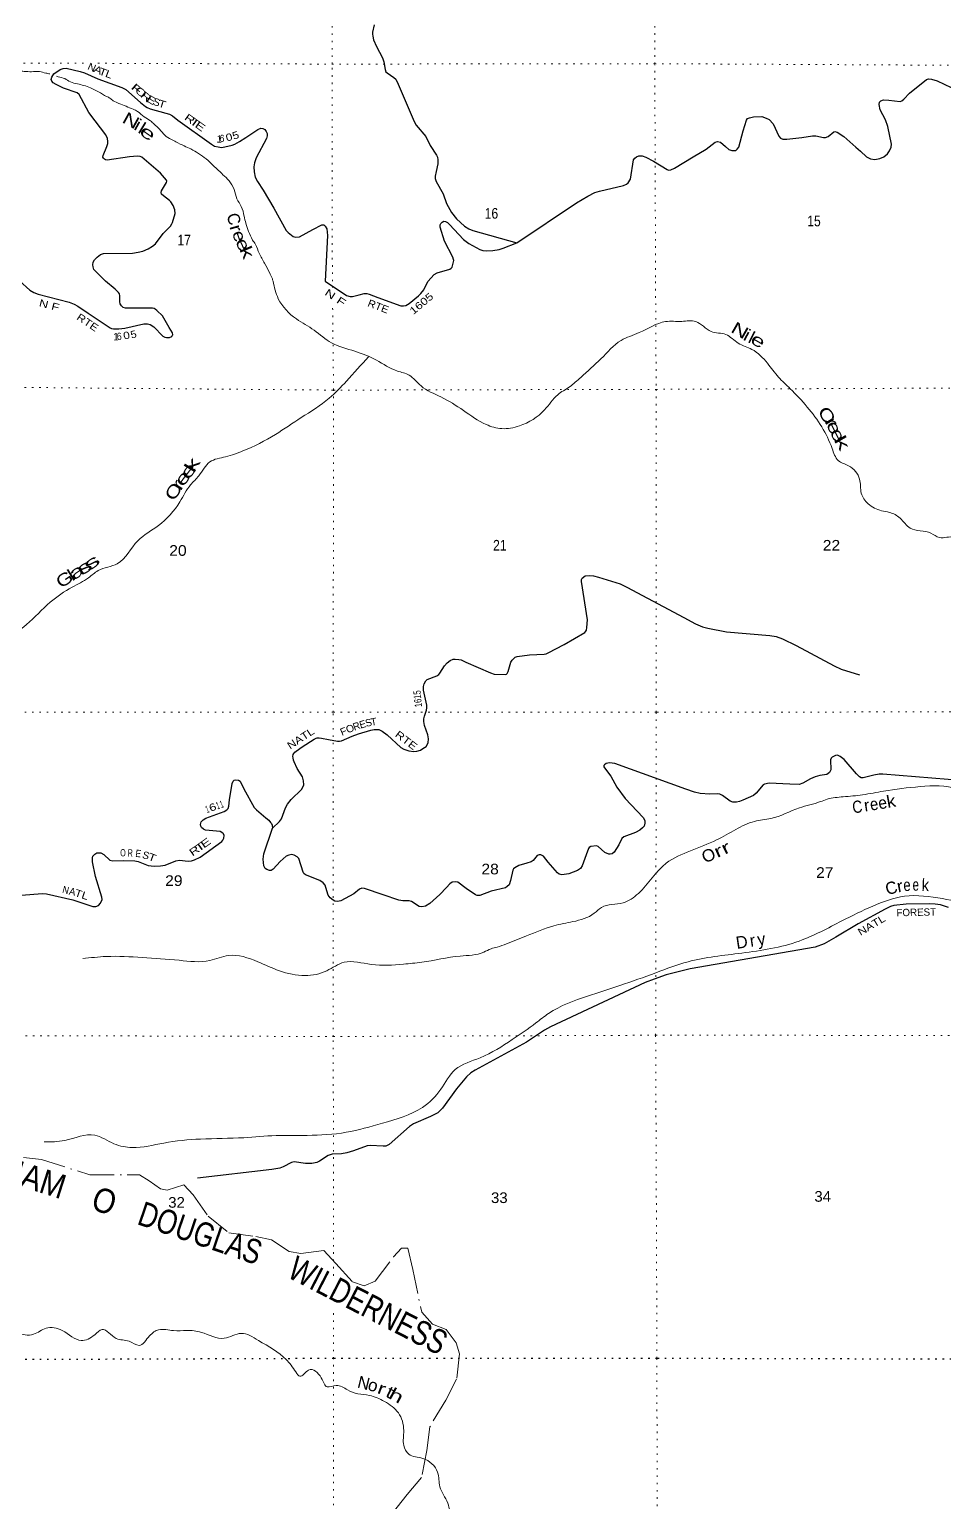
# Model space of a CAD drawing. Header units: feet. Extents: x -252658 to 9, y -366365 to -181930.
# Drawn here: x -29319 to -14309, y -249124 to -224946 of the extents above; entities that cross this region are included whole.
import ezdxf
from ezdxf.enums import TextEntityAlignment as Align

# ---------------------------------------------------------------- set-up
doc = ezdxf.new("R2010")
doc.units = ezdxf.units.FT
doc.header["$LTSCALE"] = 80
doc.linetypes.add('DOT_DASHED', pattern=[7.7, 5, -1.2, 0.3, -1.2])
doc.linetypes.add('DOTTED', pattern=[1.5, 0.3, -1.2])
for name, color, linetype, lineweight in [('29', 7, 'Continuous', 25), ('39', 7, 'Continuous', 13), ('44', 7, 'DOT_DASHED', 13), ('6', 7, 'DOTTED', 25), ('7', 7, 'DOTTED', 13)]:
    doc.layers.add(name, color=color, linetype=linetype, lineweight=lineweight)
doc.layers.add('30', color=7, linetype='Continuous')
doc.layers.add('41', color=7, linetype='Continuous')

msp = doc.modelspace()

# ---------------------------------------------------------------- linework, layer by layer
at = {"layer": '29'}
for points in [[(-23656, -224872.97), (-23684.21, -224989.42), (-23684.21, -225024.71), (-23681.46, -225056.98), (-23668.34, -225114.7), (-23622.75, -225225.6), (-23520.23, -225411.11), (-23498.68, -225476.46), (-23479.68, -225606.98), (-23467.34, -225640.48), (-23442.65, -225661.65), (-23336.65, -225733.28), (-23305.12, -225760.45), (-23265.51, -225845.64), (-23003.61, -226457.39), (-22968.67, -226518), (-22808.09, -226704.53), (-22741.25, -226855.06), (-22635.1, -227013.16), (-22621, -227041.39), (-22613.02, -227085.82), (-22613.95, -227154.31), (-22642.51, -227278.69), (-22656.26, -227355.45), (-22656.26, -227394.26), (-22641.79, -227445.4), (-22523.31, -227644.04), (-22470.56, -227806.65), (-22390.02, -227953.57), (-22306.47, -228055.43), (-22174.91, -228179.41), (-22105.74, -228221.81), (-22040.9, -228249.99), (-21317.45, -228449.48)], [(-28068.59, -229078.46), (-28235.44, -228918.83), (-28259.7, -228888.66), (-28273.81, -228846.31), (-28280.86, -228814.55), (-28272.3, -228770.26), (-28252.65, -228729.87), (-28206.8, -228683.99), (-28150.38, -228641.65), (-28103.17, -228625.37), (-27627.11, -228620.57), (-27533.26, -228606.36), (-27459.21, -228588.72), (-27367.52, -228549.9), (-27296.19, -228503.53), (-27251.15, -228465.21), (-27122.6, -228298.37), (-27003.66, -228177.67), (-26979.62, -228137.04), (-26969.04, -228115.87), (-26926.72, -227971.2), (-26929.6, -227910.41), (-26958.46, -227837.1), (-26996.59, -227777.96), (-27019.29, -227753.3), (-27115.85, -227681.75), (-27148, -227649.2), (-27158.58, -227626.26), (-27153.21, -227597.45), (-27068.66, -227458.65), (-27063.37, -227435.71), (-27069.84, -227420.56), (-27168.95, -227304.23), (-27472.98, -227045.64), (-27502.41, -227031.67), (-27542.96, -227028.15), (-27674.91, -227035.93), (-28041.35, -227090.76), (-28067.52, -227089.02), (-28088.68, -227076.67), (-28102.79, -227062.55), (-28112.99, -227042.68), (-28109.84, -227014.92), (-28045.64, -226867.83), (-28033.15, -226819.95), (-28031.38, -226788.19), (-28036.67, -226735.26), (-28062.19, -226679.05), (-28240.4, -226446.36), (-28343.34, -226307.94), (-28502.15, -226017.17), (-28534.9, -225988.9), (-28758.33, -225912.95), (-28883.01, -225851.32), (-28929.63, -225820.84), (-28953.53, -225794.86), (-28960.59, -225766.63), (-28953.53, -225727.81), (-28918.5, -225674.2), (-28812.48, -225604.31), (-28763.11, -225586.67), (-28713.77, -225581.47), (-28484.52, -225636.07), (-28416.34, -225657.3), (-28195.08, -225755.36), (-27800.4, -225900.72), (-27738.44, -225935.37), (-27496.07, -226147.87), (-27416.02, -226211.25), (-27386.22, -226229.01), (-27338.84, -226250.05), (-27081.37, -226319.92), (-27021.06, -226338.28), (-26971.69, -226366.51), (-26882.24, -226434.08), (-26331.28, -226832.86), (-26278.75, -226862.29), (-26222.33, -226876.41), (-26165.91, -226883.47), (-26111.58, -226874.68), (-25989.59, -226844.65), (-25947.27, -226830.54), (-25870.9, -226787.91), (-25766.77, -226719.53)], [(-15674.82, -226946.67), (-15576.27, -227038.06), (-15506.45, -227071.42), (-15439.45, -227082), (-15354.81, -227067.89), (-15290.26, -227039.6), (-15231.39, -226990.26), (-15196.12, -226940.85), (-15167.91, -226877.34), (-15164.63, -226828.5), (-15226.41, -226539.37), (-15263.12, -226432.72), (-15348.3, -226264.41), (-15365.39, -226178.65), (-15358.34, -226143.36), (-15339.17, -226117.77), (-15294.86, -226101.02), (-15209.07, -226105.5), (-15021.22, -226127.29), (-14991.59, -226118.66), (-14963.38, -226090.43), (-14868.19, -225994.47), (-14588.44, -225769.06), (-14556.08, -225756.97), (-14506.71, -225760.5), (-14416.62, -225792.88), (-14185.8, -225901.65)], [(-21317.45, -228449.48), (-20336.34, -227793.08), (-20152.5, -227683.63), (-20036.13, -227627.17), (-19958.86, -227603.66), (-19562.12, -227510.61), (-19514.22, -227486.03), (-19486.01, -227464.85), (-19451.31, -227405.99), (-19402.86, -227088.56), (-19380.22, -227059.05), (-19348.48, -227037.88), (-19313.22, -227023.76), (-19258.56, -227022.01), (-19196.84, -227044.93), (-19071.03, -227112.12), (-18850.03, -227244.31), (-18823.04, -227256.66), (-18787.78, -227253.13), (-18727.87, -227224.03), (-18422.41, -227036.73), (-18209.44, -226911.85), (-18059.58, -226796.17), (-18022.47, -226787.02), (-17971.42, -226799.7), (-17889.11, -226871.15), (-17833.89, -226916.15), (-17783.6, -226935.25), (-17721.04, -226933.79), (-17697.44, -226915.02), (-17671.67, -226880.86), (-17599.09, -226611.58), (-17544.72, -226436.24), (-17527.09, -226411.54), (-17495.43, -226396.49), (-17431.87, -226383.31), (-17293.28, -226378.08), (-17220.29, -226400.95), (-17174.44, -226425.65), (-17108.18, -226496.28), (-17011.72, -226696.97), (-16985.78, -226734.42), (-16950.51, -226748.53), (-16880.13, -226750.99), (-16635.86, -226718.45), (-16463.87, -226692.07), (-16407.65, -226691.96), (-16280.49, -226720.3), (-16245.87, -226721.82), (-16202.91, -226706.19), (-16111.15, -226629.21), (-16097.12, -226625.03), (-16058.33, -226635.61), (-15945.72, -226705.26), (-15747.06, -226879.67), (-15674.82, -226946.67)], [(-25766.77, -226719.53), (-25567.35, -226588.57), (-25520.58, -226569.41), (-25485.31, -226572.94), (-25453.57, -226590.58), (-25431.61, -226622.49), (-25418.31, -226657.63), (-25416.55, -226691.15), (-25428.49, -226736.97), (-25594.94, -227054.59), (-25624.61, -227139.3), (-25635.19, -227202.81), (-25631.66, -227283.97), (-25611.39, -227371.96), (-25575.24, -227446.3), (-25479.02, -227584.65), (-25307.29, -227881.62), (-25100.94, -228249.08), (-25072.37, -228282.94), (-24988.1, -228347.89), (-24942.25, -228358.47), (-24882.88, -228350.92), (-24663.97, -228234.06), (-24517.36, -228155.49), (-24487.35, -228153.81), (-24461.51, -228175.48), (-24434.45, -228220.85), (-24422.7, -228330.07), (-24464.48, -229081.32)], [(-22778.5, -229088.61), (-22671.54, -228971.91), (-22623.65, -228942.48), (-22414.84, -228883.12), (-22393.55, -228869.25), (-22380.32, -228850.73), (-22366.22, -228804.86), (-22353, -228740.46), (-22355.64, -228727.23), (-22369.31, -228684.2), (-22503.31, -228423.31), (-22573.55, -228194.46), (-22573.4, -228154.69), (-22562.82, -228133.52), (-22543.43, -228112.35), (-22514.79, -228095.94), (-22487, -228098.23), (-22457.03, -228115.87), (-22419.22, -228152.02), (-22191.1, -228398.7), (-22150.23, -228431.69), (-22104.39, -228461.69), (-21921.01, -228560.49), (-21876.46, -228576.93), (-21806.4, -228581.66), (-21711.19, -228576.37), (-21606.3, -228558.41), (-21540.16, -228537.56), (-21317.45, -228449.48)], [(-29483.15, -229076.68), (-29310.51, -229225.89), (-29245.17, -229265.75), (-29176.5, -229292.95), (-28665.11, -229427.05), (-28586.4, -229459.62), (-28524.04, -229490.58), (-28354.82, -229603.72), (-27995.66, -229846.97), (-27969.46, -229856.72), (-27938.6, -229861.13), (-27850.43, -229861.13), (-27754.8, -229855.09), (-27441.32, -229779.96), (-27381.36, -229779.96), (-27335.52, -229794.08), (-27274.74, -229833.31), (-27129.54, -229982.64), (-27098.35, -229997.88), (-27067.48, -230005.82), (-27017.3, -230003.64), (-26982.84, -229988.18), (-26972.86, -229974.02), (-26965.2, -229959.94), (-26968.73, -229931.71), (-27025.83, -229839.5), (-27136.55, -229652.46), (-27226.19, -229561.16), (-27254.4, -229539.98), (-27271.16, -229530.28), (-27298, -229524.99), (-27743.71, -229523.06), (-27779.01, -229510.87), (-27808.1, -229487.05), (-27829.4, -229452.28), (-27835.44, -229420.88), (-27836.32, -229321.18), (-27842.5, -229290.3), (-27857.48, -229268.24), (-27913.91, -229211.78), (-28068.59, -229078.46)], [(-24464.48, -229081.32), (-24111.16, -229316.77), (-24053.66, -229331.47), (-24015.94, -229330.89), (-23902.82, -229302.79), (-23821.97, -229285.01), (-23779.64, -229285.01), (-23742.11, -229294.2), (-23600.07, -229349.47), (-23221.85, -229484.85), (-23176.56, -229486.17), (-23141.3, -229482.64), (-23084.98, -229448.04), (-22931.2, -229319.35), (-22890.9, -229281.48), (-22843.97, -229222.08), (-22778.5, -229088.61)], [(-24409.15, -236606.8), (-24261.39, -236636.34), (-24230.22, -236636.98), (-24194.95, -236629.92), (-24017.7, -236554.46), (-23916.33, -236516.99), (-23715.3, -236457), (-23658.26, -236444.98), (-23619.14, -236443.92), (-23581.29, -236446.41), (-23528.39, -236471.12), (-23443.28, -236533.51), (-23218.3, -236739.56), (-23172.18, -236767.56), (-23087.54, -236795.79), (-23009.95, -236806.38), (-22958.74, -236801.92), (-22900.62, -236781.68), (-22858.3, -236756.97), (-22805.4, -236721.68), (-22771.89, -236663.46), (-22768.37, -236596.4), (-22778.67, -236529.35), (-22831.85, -236381.13), (-22840.95, -236314.73), (-22841.55, -236269.08), (-22830.97, -236224.97), (-22799.04, -236125.03), (-22792.18, -236087.33), (-22796.58, -236045.87), (-22846.22, -235796.49), (-22846.84, -235737.96), (-22835.37, -235692.96), (-22810.69, -235643.55), (-22790.43, -235624.92), (-22627.24, -235564.33), (-22594.68, -235542.09), (-22577.92, -235520.03), (-22501.24, -235399.38), (-22461.54, -235347.11), (-22408.63, -235308.29), (-22363.67, -235289.76), (-22329.57, -235288.85), (-22267.56, -235294.17), (-22231.42, -235302.11), (-22151.35, -235340.44), (-21747.39, -235516.06), (-21685.66, -235534.15), (-21506.7, -235542.18), (-21488.16, -235535.92), (-21474.05, -235523.57), (-21458.06, -235492.59), (-21412.49, -235340.94), (-21394.7, -235306.53), (-21371.77, -235281.82), (-21343.56, -235258.88), (-21313.23, -235245.78), (-21108.16, -235215.57), (-20869.15, -235205.67), (-20834.83, -235199.78), (-20799.56, -235185.66), (-20538.44, -235050.53), (-20201.29, -234849.42), (-20181.5, -234830.11), (-20174.44, -234814.23), (-20167.39, -234770.11), (-20157.24, -234643.73), (-20253.85, -234014.65), (-20252.03, -233977.83), (-20241.45, -233956.66), (-20194.76, -233921.13), (-20121.54, -233914.31), (-20054.53, -233921.37), (-19976.1, -233941.07), (-19621.76, -234054.23), (-19507.88, -234104.88), (-18575.58, -234606.75)], [(-18575.58, -234606.75), (-18384.97, -234709.35), (-18266.45, -234757.76), (-18181.81, -234782.46), (-17872.18, -234839.92), (-17162.57, -234898.92), (-17059.76, -234919.1), (-16954.49, -234955.39), (-16729.81, -235064.05), (-16106.3, -235398.28), (-15988.5, -235452.72), (-15688.19, -235545.4)], [(-25330.63, -238065.46), (-25214.19, -237953.33), (-25182.64, -237910.7), (-25114.71, -237729.24), (-25080.17, -237671), (-25019.12, -237596.03), (-24852.93, -237427.43), (-24822.71, -237381.62), (-24815.66, -237353.39), (-24819.54, -237289.67), (-24836.82, -237222.81), (-24922.04, -237082.69), (-24974.37, -236975.77), (-24982.64, -236946.33), (-24990.09, -236907.59), (-24993.06, -236886.74), (-24987.11, -236856.94), (-24978.17, -236839.06), (-24958.82, -236818.2), (-24939.1, -236799.32), (-24842.5, -236729.26), (-24646.38, -236605.22), (-24613.39, -236587.27), (-24592.19, -236583.41), (-24564.25, -236579.82), (-24522.94, -236584.05), (-24409.15, -236606.8)], [(-13698.66, -237311.56), (-15303.63, -237175.39), (-15367.43, -237175.16), (-15454.4, -237196.07), (-15627.48, -237240.56), (-15660.15, -237238.69), (-15688.36, -237221.04), (-15741.29, -237171.53), (-15943.93, -236937.66), (-16009.3, -236885.78), (-16051.62, -236868.13), (-16081.87, -236872.42), (-16136.26, -236896.37), (-16153.9, -236917.54), (-16164.81, -236939.72), (-16162.34, -237107.8), (-16182.11, -237150.46), (-16223.27, -237183.29), (-16339.86, -237198.27), (-16418.41, -237221.04), (-16494.96, -237252.93), (-16617.67, -237325.15), (-16682.53, -237345.31), (-16831.06, -237340), (-17171.37, -237325.15), (-17246.67, -237340.34), (-17270.12, -237353.38), (-17388.6, -237491.15), (-17432.35, -237526.31), (-17604.5, -237607.29), (-17658.07, -237628.65), (-17710.97, -237639.24), (-17767.4, -237639.24), (-17811.45, -237623.48), (-17936.68, -237529.84), (-17983.02, -237503.92), (-18028.38, -237498.07), (-18147.66, -237504.48), (-18304.18, -237495.09), (-18396.93, -237475.14), (-18538.45, -237423.88)], [(-18538.45, -237423.88), (-19707.09, -237000.56), (-19797.06, -236991.65), (-19851.67, -237003.29), (-19878.18, -237023.42), (-19885.23, -237037.53), (-19888.76, -237055.18), (-19876.43, -237075.1), (-19775.27, -237210.04), (-19672.53, -237391.01), (-19539.71, -237576.25), (-19241.42, -237888.99), (-19215.14, -237937.45), (-19211.61, -237983.33), (-19225.72, -238029.2), (-19251.04, -238060.97), (-19296.26, -238096.26), (-19366.15, -238133.98), (-19561.59, -238208.29), (-19590.74, -238232.13), (-19641.08, -238337.64), (-19717.71, -238461.52), (-19750.87, -238486.73), (-19781.19, -238493.28), (-19805.88, -238489.75), (-19869.1, -238461.68), (-19982.22, -238366.23), (-20010.67, -238354.39), (-20103.13, -238365.58), (-20126.81, -238380.35), (-20140.92, -238397.99), (-20176.65, -238500.98), (-20240.57, -238682.49), (-20271.41, -238729.73), (-20321.61, -238761.8), (-20460.61, -238812.6), (-20578.24, -238828.54), (-20620.56, -238817.95), (-20649.22, -238798.94), (-20798.96, -238622.07)], [(-29452.68, -239165.58), (-29105.1, -239138.21), (-29036.84, -239141.24), (-28608.12, -239243.05), (-28278.07, -239351.72), (-28227.65, -239352.44), (-28186.37, -239334.08), (-28151.11, -239295.26), (-28126.42, -239238.79), (-28129.86, -239199.24), (-28233.12, -238856.2), (-28285.15, -238619.66), (-28285.12, -238550.62), (-28278.07, -238525.92), (-28246.33, -238490.63), (-28211.5, -238470.25), (-28147.58, -238469.45), (-28099.31, -238497.25), (-27997.75, -238588.18), (-27950.08, -238603.56), (-27778.98, -238596.11), (-27590.3, -238601.77), (-27533.92, -238614.14), (-27370.12, -238675.73), (-27272.94, -238688.25), (-27165.42, -238685.54), (-27093.07, -238674.14), (-26913.21, -238600.03), (-26853.36, -238592.25), (-26710.94, -238607.51), (-26655.75, -238603.56), (-26609.9, -238585.91), (-26515.56, -238539.2), (-26157.82, -238282.26), (-26141.72, -238260.36), (-26124.97, -238227.71), (-26121.44, -238185.36), (-26134.6, -238158.42), (-26146.13, -238146.54), (-26186.46, -238121.95), (-26427.39, -238096.26), (-26461.16, -238081.51), (-26495.28, -238051.26), (-26506.74, -238032.73), (-26512.64, -238003.03), (-26498.81, -237963.03), (-26467.75, -237925.4), (-26424.74, -237899.51), (-26121.19, -237792.4), (-26075.59, -237765.4), (-26057.96, -237744.23), (-26044.09, -237705.05), (-26035.07, -237597.09), (-25990.48, -237333.38), (-25973.32, -237292.5), (-25956.56, -237277.51), (-25930.99, -237271.33), (-25887.54, -237274.27), (-25860.46, -237292.5), (-25800.55, -237421.09), (-25631.22, -237726.58), (-25592.89, -237765.04), (-25437.5, -237896.46), (-25390.52, -237935.68), (-25358.78, -237969.21), (-25344.67, -237990.38), (-25335.85, -238016.85), (-25330.63, -238065.46)], [(-24435.16, -239091.42), (-24461.86, -239003.45), (-24494.74, -238960.89), (-24551.48, -238924.63), (-24787.54, -238830.52), (-24815.68, -238809.14), (-24826.26, -238787.97), (-24893.52, -238565.49), (-24921.48, -238533.88), (-24970.86, -238509.17), (-25013.18, -238498.59), (-25059.62, -238506.01), (-25104.88, -238526.82), (-25201.16, -238614.8), (-25316.48, -238738.56), (-25349.06, -238759.55), (-25379.97, -238759.74), (-25418.76, -238745.62), (-25450.5, -238724.45), (-25470.83, -238682.45), (-25482.24, -238576.22), (-25473.04, -238486.36), (-25330.63, -238065.46)], [(-20798.96, -238622.07), (-20879.61, -238526.81), (-20899.18, -238510.92), (-20923.87, -238500.34), (-20948.55, -238500.34), (-20981.89, -238513.9), (-21048.9, -238595.34), (-21079.04, -238616.8), (-21151.69, -238638.45), (-21280.57, -238679.33), (-21348.85, -238713.85), (-21373.54, -238731.5), (-21381.66, -238756.47), (-21417.34, -238924.22), (-21444.07, -238992.65), (-21472.29, -239020.88), (-21502.76, -239043.51), (-21738.21, -239101.46), (-21925.54, -239167.84), (-21966.03, -239169.1), (-21994.25, -239162.05), (-22145.35, -239053.86), (-22283.44, -238950.3), (-22317.01, -238944.31), (-22378.67, -238950.3), (-22417.74, -238981.44), (-22471.19, -239037.67)], [(-22471.19, -239037.67), (-22579.93, -239152.07), (-22741.94, -239302.7), (-22817.76, -239347.33), (-22877.71, -239357.91), (-22919.07, -239351.16), (-23047, -239269.69), (-23082.85, -239257.68), (-23188.07, -239255.57), (-23253.4, -239246.18), (-23511.61, -239159.87), (-23819.36, -239054.41), (-23859.98, -239052.77), (-23896.95, -239068.53), (-23993.31, -239141.63), (-24203.78, -239259.1), (-24261.54, -239271.31), (-24302.53, -239262.63), (-24330.74, -239244.98), (-24380.12, -239209.69), (-24413.14, -239163.94), (-24435.16, -239091.42)], [(-14225.56, -239369.69), (-14361.4, -239325.28), (-14444.81, -239311.51), (-14548.21, -239304.82), (-14925.78, -239315.5), (-15126.71, -239335.87), (-15180.34, -239353.23), (-15269.83, -239394.5), (-15709.76, -239636.72), (-16077.2, -239857.57), (-16269.39, -239964.04), (-16418.02, -240020.63), (-18469.23, -240376.71), (-18713.45, -240433.41), (-18861.58, -240475.76), (-19062.6, -240542.81), (-19206.11, -240598.3), (-20762.51, -241326.27), (-20859.72, -241384.04), (-21154.65, -241579.51), (-21998.66, -242037.38), (-22070.8, -242081.64), (-22143.25, -242146.78), (-22308.14, -242345.64), (-22535.93, -242663.76), (-22573.52, -242704.38), (-22615.84, -242739.67), (-22735.98, -242802.05), (-23014.37, -242923.18), (-23078.8, -242965.09), (-23411.13, -243260.21), (-23467.24, -243285.79), (-23513.41, -243288.44), (-23726.15, -243275.51), (-23774.39, -243281.39), (-23996, -243363.16), (-24105.91, -243397.85), (-24195.21, -243411.43), (-24349.26, -243419.02), (-24416.34, -243441.49), (-24557.34, -243535.48), (-24602.11, -243555.9), (-24680.77, -243574.3), (-24786.96, -243570.28), (-24969.97, -243546.07), (-25015.72, -243556.26), (-25150.91, -243629.1), (-25209.79, -243648.41), (-25338, -243669.46), (-26560.03, -243810.76)]]:
    msp.add_lwpolyline(points, dxfattribs=at)
at = {"layer": '39'}
for points in [[(-31389.68, -225879.79), (-31379.94, -225878.71), (-31313.45, -225878.63), (-31196.96, -225864.03), (-31118.63, -225853.63), (-31072.45, -225843.37), (-31038.43, -225807.03), (-31000.32, -225790.77), (-30952, -225812.67), (-30879.67, -225808.33), (-30712.94, -225793.51), (-30628.51, -225799.17), (-30517.96, -225804.71), (-30421.51, -225802.27), (-30308.94, -225811.83), (-30226.56, -225807.44), (-30112.11, -225784.81), (-30055.93, -225762.44), (-29931.44, -225737.76), (-29808.97, -225709.07), (-29706.6, -225680.46), (-29598.22, -225645.79), (-29489.76, -225633.25), (-29405.35, -225634.88), (-29282.74, -225640.37), (-29156.14, -225639.81), (-29049.54, -225663.46), (-28984.43, -225676.72)], [(-28876.81, -225711.98), (-28848.34, -225722.9), (-28739.69, -225754.59), (-28647.04, -225806.46), (-28530.34, -225842.13), (-28427.75, -225865.81), (-28317.06, -225907.55), (-28184.17, -225969.29), (-28051.22, -226049.13), (-27996.85, -226075.03), (-27942.42, -226117.02), (-27849.8, -226160.85), (-27733.05, -226208.59), (-27614.28, -226258.33), (-27545.82, -226292.21), (-27432.92, -226382.2), (-27332.17, -226448.11), (-27273.67, -226502.14), (-27184.92, -226584.19), (-27096.09, -226684.34), (-26995.34, -226750.25), (-26912.77, -226794.12), (-26779.87, -226859.89), (-26669.14, -226909.67), (-26544.24, -226983.52), (-26417.28, -227071.43), (-26300.28, -227181.51), (-26213.54, -227261.56), (-26140.91, -227331.61), (-26042.03, -227431.72), (-25959.06, -227574.12), (-25912.22, -227726.73), (-25841.36, -227855.11), (-25792.48, -228013.75), (-25765.89, -228130.27), (-25723.14, -228262.79), (-25654.24, -228405.26), (-25609.73, -228477.45), (-25546.85, -228621.95), (-25459.77, -228786.45), (-25376.74, -228940.92), (-25334.17, -229031.22), (-25319.21, -229081.72)], [(-25319.21, -229081.72), (-25232.93, -229369.09), (-24935.58, -229701.04), (-24646.28, -229886.03), (-24357.31, -230095.15), (-23978.77, -230231.04), (-23622.51, -230376.7), (-23276.78, -230556.41), (-23084.49, -230623.39), (-22889.68, -230801.06), (-22562.09, -230982.53), (-22192.79, -231204.81), (-21819.58, -231435.19), (-21562.89, -231503.05), (-21274.44, -231456.66), (-20860.26, -231194.71), (-20645.53, -230946.15), (-20450.53, -230816.02), (-20267.27, -230661.58), (-19935.02, -230356.27), (-19604.84, -230054.95), (-19305.2, -229926.24), (-18874.02, -229744.99), (-18606.27, -229740.57), (-18378.88, -229743.65), (-18125.5, -229906.02), (-17884.69, -229957.57), (-17679.32, -230099.16), (-17455.29, -230200.78), (-17200.81, -230429.55), (-17018.74, -230655.32), (-16828.15, -230847.01), (-16309.44, -231475.68), (-16139.17, -231828.04), (-16037.23, -232026.58), (-15869.35, -232113.35), (-15687.17, -232331.08), (-15660.16, -232562.8), (-15547.8, -232735.32), (-15442.11, -232807.17), (-15328.02, -232852.98), (-15197.55, -232878.89), (-15023.75, -232973.78), (-14856.92, -233136.99), (-14515.9, -233220.07), (-14375.98, -233290.37), (-14142.5, -233289.51), (-13987.17, -233410.31), (-13722.18, -233460.17), (-13459.14, -233652.84), (-13041.74, -233743), (-12796.74, -233782.53), (-12571.72, -233958.59), (-12247.91, -234268.77), (-11990.39, -234423.15), (-11688.57, -234576.11), (-11305.19, -234798.58), (-10921.14, -234825.92), (-10658, -235010.54), (-10293.22, -235122.11), (-10002.87, -235377.52), (-9945.81, -235382.98)], [(-23750.58, -230322.65), (-24114.31, -230722.09), (-24395.92, -231003.95), (-24857.15, -231321.59), (-25279.57, -231597.52), (-25812.64, -231869.93), (-26097.72, -231964.64), (-26356.51, -232049.65), (-26536.73, -232276.55), (-26673.65, -232427.59), (-26848.5, -232702.85), (-27200.04, -233094.4), (-27537.56, -233343.31), (-27876.84, -233720.95), (-28192.38, -233835.37), (-28348.95, -233951.94), (-28616.75, -234107.24), (-28978.39, -234353.81), (-29365.82, -234720.74), (-29745.65, -234973.1), (-30181.63, -235210.61), (-30605.48, -235444.27), (-30966.95, -235531.91), (-31160.08, -235525.27), (-31405.54, -235442.9)], [(-28444.74, -240207.28), (-28057.83, -240172.29), (-27466.32, -240188.36), (-26861.14, -240234.78), (-26356, -240237.61), (-26050.96, -240155.24), (-25569.33, -240258.33), (-25215.11, -240405.97), (-24793.55, -240486.12), (-24438.23, -240406.44), (-24152.54, -240267.48), (-23706.22, -240303.7), (-23176.79, -240296.8), (-22878.5, -240266.64), (-22247.14, -240164.55), (-21857.83, -240101.43), (-21738.3, -240044.71), (-21637.3, -240017.91), (-21483.63, -239965.68), (-21155.76, -239833.32), (-20706.69, -239668.41), (-20395.8, -239600.2), (-20043.7, -239462.13), (-19925.67, -239367.17), (-19572.41, -239291.48), (-19320.71, -239135.96), (-18863.09, -238641.23), (-18463.78, -238435.41), (-18036.67, -238258.13), (-17720.36, -238087.39), (-17414.6, -237952.72), (-17144.26, -237906.09), (-16676.94, -237731.37), (-16333.39, -237629.4), (-16220.12, -237588.69), (-15957.94, -237549.99), (-15637.47, -237516.11), (-15294.49, -237456.39), (-14693.7, -237382.05), (-14076.42, -237426.63), (-13886.19, -237497.61), (-13537.98, -237496.29), (-13161.9, -237517.48), (-12983.47, -237421.32), (-12951.44, -237396.09)], [(-29079.74, -243218.36), (-28739.25, -243192.8), (-28246.98, -243106.93), (-27930.91, -243248.01), (-27629.86, -243310.44), (-27113.61, -243236.96), (-26508.91, -243170.73), (-25798.12, -243148.17), (-25270.32, -243113.08), (-24757.05, -243109.98), (-24118.35, -243060.29), (-23524.59, -242911.42), (-22864.88, -242650.79), (-22562.93, -242353.11), (-22327.05, -242030.4), (-21915.8, -241834.8), (-21392.44, -241536.1), (-21002.27, -241263.76), (-20794.84, -241107.65), (-20154.93, -240822.6), (-19623.21, -240648.75), (-19032.65, -240439.48), (-18504.87, -240259.54), (-17623.38, -240116.58), (-16678.73, -239918.15), (-15977.82, -239587.66), (-15471.32, -239345.06), (-14949.84, -239183.14), (-14326.44, -239221.77), (-13800.95, -239355.64), (-13309.95, -239656.01), (-13246.88, -239716.09)], [(-31419.05, -245951.8), (-31174.7, -245845.51), (-30968.9, -245954.93), (-30702.67, -246061.14), (-30450.38, -246303.96), (-30177.21, -246343.87), (-29985.49, -246306.24), (-29786.66, -246337.1), (-29620.52, -246256.87), (-29522.88, -246328.6), (-29249.81, -246376.56), (-29047.18, -246276.71), (-28780.01, -246314.53), (-28468.3, -246479.7), (-28247.61, -246384.11), (-28127.7, -246299.23), (-27896.23, -246445.21), (-27681.49, -246490.36), (-27519.4, -246558.95), (-27346.18, -246402.37), (-27197.91, -246303.79), (-26952.54, -246317.17), (-26735.13, -246314.08), (-26496.06, -246345.49), (-26119.01, -246443.14), (-25842.17, -246362.4), (-25559.95, -246476.88), (-25103.35, -246790.87), (-24945.15, -246996.2), (-24877.7, -247067.53), (-24735.41, -246964.84), (-24527.86, -247094.4), (-24429.23, -247240.59), (-24282, -247218.44), (-24097.81, -247289.34), (-23927.62, -247354.01), (-23736.78, -247380.74), (-23490.59, -247480.64), (-23261.69, -247666.82), (-23173.12, -247959.72), (-23172.43, -248203.16), (-23089.84, -248345.1), (-22859.37, -248416.63), (-22616.92, -248643.22), (-22579.93, -248881.11), (-22450.79, -249150.43), (-22347.28, -249381.18), (-22204.84, -249415.3), (-21933.79, -249463.23), (-21631.06, -249549.82), (-21512.2, -249688.23), (-21557.08, -249878.74), (-21369.88, -250024.11), (-21202.2, -250124.96), (-21035.84, -250175.5), (-20805.06, -250371.76), (-20559.5, -250664.79), (-20408.25, -250642.7), (-20148.52, -250636.16), (-20041.65, -250768.37), (-19889.1, -251092.33), (-19583.51, -251263.45), (-19263.25, -251539.38), (-19209.06, -251843.89), (-19259.89, -252028.29), (-19114.97, -252175.1), (-18934.83, -252101.09), (-18766.54, -252157.69), (-18421.72, -252403.78), (-17994.45, -252508.15), (-17707.52, -252572.39), (-17312.97, -252567.68), (-17133.19, -252666.68), (-16895.99, -252834.87), (-16759.07, -252936.85)]]:
    msp.add_spline(points, degree=3, dxfattribs=at)
at = {"layer": '44'}
msp.add_lwpolyline([(-29418.03, -243472.46), (-29118.43, -243504.3), (-28328.08, -243760.83), (-27509.8, -243757.92), (-27350.88, -243858.29), (-27169.83, -243990.82), (-27055.21, -244008.79), (-26783.86, -243924.03), (-26628.92, -244086.75), (-26383.34, -244436.38), (-26047.36, -244711.51), (-25600.97, -244771.35), (-25345.59, -244823.35), (-25053.91, -245016.08), (-24860.86, -245052.07), (-24482.93, -244999.37), (-24289.74, -245212.31), (-24014.05, -245517.68), (-23825.01, -245579.81), (-23642.11, -245505.2), (-23340.86, -245106.7), (-23212.31, -244963.78), (-23103.74, -244961.65), (-23025.04, -245315.49), (-22877.69, -246015.14), (-22700.6, -246212.02), (-22475.35, -246298.24), (-22314.32, -246519.27), (-22259.89, -246700.2), (-22305.79, -247114.51), (-22484.44, -247456.57), (-22745.45, -247899.27), (-22795.39, -248287.44), (-22879.46, -248731.96), (-23114.46, -249007.72), (-23986.12, -250110.69)], dxfattribs=at)
at = {"layer": '6'}
msp.add_lwpolyline([(-5082.33, -246779.76), (-8368.07, -246796.43), (-13701.54, -246788.5), (-19014.81, -246774.82), (-24324.24, -246775.28), (-29609.77, -246794.16), (-31418.44, -246793.85)], dxfattribs=at)
at = {"layer": '7'}
msp.add_line((-24344.11, -229186.35), (-24345.25, -229082.74), dxfattribs=at)
for points in [[(-19036.12, -215723.61), (-19052.01, -220209.88), (-19050.51, -225508.46), (-19037.95, -229087.78)], [(-24345.25, -229082.74), (-24349.74, -225515.91), (-24348.37, -223920.58)], [(-31389.14, -225496.68), (-29655.1, -225497.24), (-28402.78, -225501.65)], [(-28193.88, -225502.38), (-24349.74, -225515.91), (-19050.51, -225508.46), (-13725.02, -225537.09), (-8419.68, -225551.73), (-3110.31, -225568.36)], [(-19037.95, -229087.78), (-19028.14, -230857.43), (-19026.34, -236160.51), (-19036.64, -241465.43), (-19014.81, -246774.82), (-19013.26, -251949.15), (-19012.74, -253542.97)], [(-24325.79, -245414.8), (-24330.25, -241486.22), (-24331.75, -236161.01), (-24325.66, -230870.11), (-24341.02, -229468.61)], [(-31396.5, -230841.27), (-29638.48, -230824.25), (-24325.66, -230870.11), (-19028.14, -230857.43), (-13720.42, -230834.82), (-8409.58, -230878.65), (-3098.3, -230890.29)], [(-5674.56, -236196.21), (-8405.69, -236175.72), (-13710.79, -236154.1), (-19026.34, -236160.51), (-24331.75, -236161.01), (-29645.15, -236157.39), (-31403.81, -236154.92)], [(-31411.11, -241468.48), (-29621.38, -241472.84), (-24330.25, -241486.22), (-19036.64, -241465.43), (-13731.29, -241468.95), (-8387.29, -241442.81), (-3094.09, -241511.34)], [(-24323.44, -256724.49), (-24325.28, -251944.98), (-24324.24, -246775.28), (-24325.16, -245966.15)]]:
    msp.add_lwpolyline(points, dxfattribs=at)

# ---------------------------------------------------------------- texts
at = {"layer": '30'}
for s, rotation, width, p in [('N', 336.098, 1.1, (-28317.68, -225621.36)), ('A', 336.098, 1.25, (-28216.68, -225666.7)), ('T', 339.781, 1.25, (-28133.59, -225703.41)), ('L', 339.781, 1.25, (-28032.87, -225738.92)), ('F', 318.757, 1.8, (-27596.83, -225966.43)), ('O', 318.757, 1.5, (-27529.14, -226021.82)), ('R', 318.757, 1.55, (-27441.73, -226098.47)), ('E', 328.629, 1.4, (-27347.34, -226156.67)), ('S', 340.817, 1.1, (-27249.88, -226197.59)), ('T', 342.817, 1.2, (-27156.75, -226228.99)), ('R', 324.103, 1.4, (-26721.28, -226464.17)), ('T', 324.103, 1.7, (-26637.66, -226523.53)), ('E', 324.103, 1.5, (-26549.13, -226586.13)), ('6', 357.867, 0.9, (-26159.97, -226795.8)), ('0', 13.829, 1.2, (-26027.15, -226774.04)), ('5', 18.439, 1.2, (-25914.83, -226741.81)), ('N F', 326.321, 1.45, (-24327.68, -229400.8)), ('N F', 345.306, 1.3, (-29008.91, -229533.31)), ('RTE', 338.738, 1.1, (-23612.44, -229551.34)), ('1605', 39.924, 1.25, (-22844.1, -229494.21)), ('RTE', 325.891, 1.2, (-28396.68, -229808.5)), ('6', 3.614, 0.9, (-27841.71, -230047.11)), ('0', 13.478, 1.2, (-27711.26, -230029.16)), ('5', 13.478, 1.1, (-27596.93, -230011.77)), ('1615', 95.282, 0.75, (-22885.24, -235934.33)), ('NATL', 33.312, 1.2, (-24832.32, -236639.25)), ('T', 10.746, 1.05, (-23655.84, -236375.48)), ('RTE', 322.515, 1.25, (-23168.12, -236670.41)), ('6', 19.436, 1.3, (-26291.49, -237777.05)), ('1', 19.436, 0.45, (-26206.93, -237748.43)), ('1', 19.436, 0.45, (-26144.73, -237725.95)), ('1', 19.436, 0.45, (-26379.97, -237808.96)), ('R', 35.687, 1.4, (-26576.19, -238484.28)), ('T', 35.687, 1.7, (-26481.75, -238419.43)), ('E', 35.687, 1.5, (-26390.67, -238354.85)), ('O', 2.493, 0.65, (-27780.74, -238528.2)), ('R', 358.282, 0.65, (-27666.16, -238531.19)), ('E', 353.282, 0.85, (-27538.38, -238539.91)), ('S', 341.393, 1.05, (-27425.26, -238567.98)), ('T', 339.393, 1.3, (-27323.37, -238601.01)), ('N', 346.641, 0.9, (-28736.55, -239138.78)), ('T', 341.776, 1.2, (-28531.46, -239194.59)), ('L', 341.776, 1.2, (-28424.15, -239229.92))]:
    msp.add_text(s, height=120, rotation=rotation, dxfattribs=dict(at, width=width)).set_placement(p, align=Align.CENTER)
for s, rotation, p in [('1', 355.74, (-26206.3, -226805.43)), ('R', 20.286, (-23928.41, -236444.2)), ('E', 16.616, (-23831.03, -236415.28)), ('S', 16.616, (-23734.49, -236389.14)), ('A', 346.641, (-28626.4, -239165.65))]:
    msp.add_text(s, height=120, rotation=rotation, dxfattribs=at).set_placement(p, align=Align.CENTER)
msp.add_text('1', height=120, dxfattribs=at).set_placement((-27899.35, -230052.62), align=Align.CENTER)
for s, rotation, width, p in [('FO', 23.061, 1.05, (-24187.26, -236550.57)), ('NATL', 31.008, 1.2, (-15671.45, -239835.37))]:
    msp.add_text(s, height=120, rotation=rotation, dxfattribs=dict(at, width=width)).set_placement(p)
msp.add_text('FOREST', height=120, rotation=1.12, dxfattribs=at).set_placement((-15081.74, -239512.16))
at = {"layer": '41'}
for s, rotation, width, p in [('N', 330.959, 1.35, (-27699.21, -226528.75)), ('i', 330.981, 1.25, (-27587.96, -226598.5)), ('l', 328.65, 1.25, (-27520.65, -226650.91)), ('e', 325.03, 1.65, (-27431.16, -226726.26)), ('r', 286.143, 1.25, (-26021.34, -228236.81)), ('e', 289.613, 1.2, (-25965.28, -228372.83)), ('e', 294.832, 1.35, (-25901.04, -228519.84)), ('k', 293.34, 1.45, (-25836.6, -228645.76)), ('N', 329.907, 1.4, (-17701.99, -229975.01)), ('i', 331.883, 1.25, (-17582.53, -230054.11)), ('l', 332.732, 1.15, (-17505.33, -230093.46)), ('e', 330.028, 1.5, (-17401.82, -230141.49)), ('C', 303.058, 1.4, (-16312.35, -231331.66)), ('r', 301.837, 1.7, (-16232.97, -231442.29)), ('e', 296.428, 1.4, (-16194.98, -231526.23)), ('e', 296.428, 1.4, (-16134.29, -231650.46)), ('k', 300.153, 1.7, (-16061.05, -231785.24)), ('e', 52.346, 1.75, (-26634.72, -232255.9)), ('k', 59.004, 1.7, (-26562.34, -232147.84)), ('r', 59.73, 1.65, (-26800.85, -232475.11)), ('e', 54.461, 1.65, (-26725.4, -232372.74)), ('C', 57.486, 1.4, (-26873.85, -232593.77)), ('a', 31.999, 1.65, (-28493.4, -233935.11)), ('s', 31.999, 1.8, (-28366.09, -233860.85)), ('s', 35.687, 1.95, (-28241.86, -233779.05)), ('G', 33.003, 1.3, (-28690.41, -234059.7)), ('l', 32.221, 1.3, (-28583.09, -233993.5)), ('C', 6.321, 0.85, (-15714.8, -237811.88)), ('e', 8.541, 0.9, (-15436.02, -237766.99)), ('e', 9.214, 0.95, (-15295.34, -237744.77)), ('k', 9.988, 1.1, (-15154.56, -237720.08)), ('r', 23.992, 1.45, (-17967.69, -238530.53)), ('r', 25.991, 1.5, (-17844.15, -238473.24)), ('O', 22.085, 1.05, (-18130.94, -238602.53)), ('r', 11.052, 1.1, (-15008.12, -239112.76)), ('e', 3.048, 0.8, (-14904.76, -239096.44)), ('e', 0.468, 0.7, (-14764.3, -239091.81)), ('k', 358.102, 0.9, (-14611.32, -239097.65)), ('o', 344.474, 1.05, (-23702.71, -247309.51)), ('r', 339.431, 1.35, (-23566.6, -247360.63)), ('t', 334.759, 1.25, (-23443.17, -247415.37)), ('h', 331.802, 1.5, (-23340.65, -247471.33))]:
    msp.add_text(s, height=200, rotation=rotation, dxfattribs=dict(at, width=width)).set_placement(p, align=Align.CENTER)
for s, rotation, p in [('C', 285.606, (-26057.7, -228086.43)), ('r', 8.541, (-15557.02, -237786.74)), ('C', 16.064, (-15139.67, -239140.62)), ('D', 8.566, (-17607.78, -240033.32)), ('y', 8.566, (-17287.77, -239983.75)), ('r', 8.566, (-17432.57, -240006.94)), ('N', 346.269, (-23853.17, -247272.86))]:
    msp.add_text(s, height=200, rotation=rotation, dxfattribs=at).set_placement(p, align=Align.CENTER)
at = {"layer": '44'}
for s, rotation, width, p in [('WILLIAM', 342.335, 0.9, (-29745.03, -243859.56)), ('O', 341.526, 0.9, (-28151.2, -244375.07)), ('DOUGLAS', 341.123, 0.8, (-26579.15, -244903.35)), ('WILDERNESS', 332.681, 0.8, (-23850.45, -246079.23))]:
    msp.add_text(s, height=400, rotation=rotation, dxfattribs=dict(at, width=width)).set_placement(p, align=Align.CENTER)
at = {"layer": '7'}
for s, width, p in [('16', 0.85, (-21843.94, -228054.16)), ('15', 0.85, (-16547.32, -228179.52)), ('17', 0.85, (-26889.82, -228492.93)), ('20', 1.1, (-27024.16, -233591.53)), ('21', 0.85, (-21706.12, -233505.78)), ('22', 1.1, (-16292.83, -233506.37)), ('29', 1.1, (-27091.36, -239014.06)), ('28', 1.1, (-21897.97, -238823.59)), ('27', 1.1, (-16402.7, -238880.67)), ('32', 1.05, (-27040.23, -244298.78)), ('33', 1.05, (-21740.45, -244221.29)), ('34', 1.05, (-16430.39, -244200.56))]:
    msp.add_text(s, height=175, dxfattribs=dict(at, width=width)).set_placement(p)

doc.saveas('drawing.dxf')
